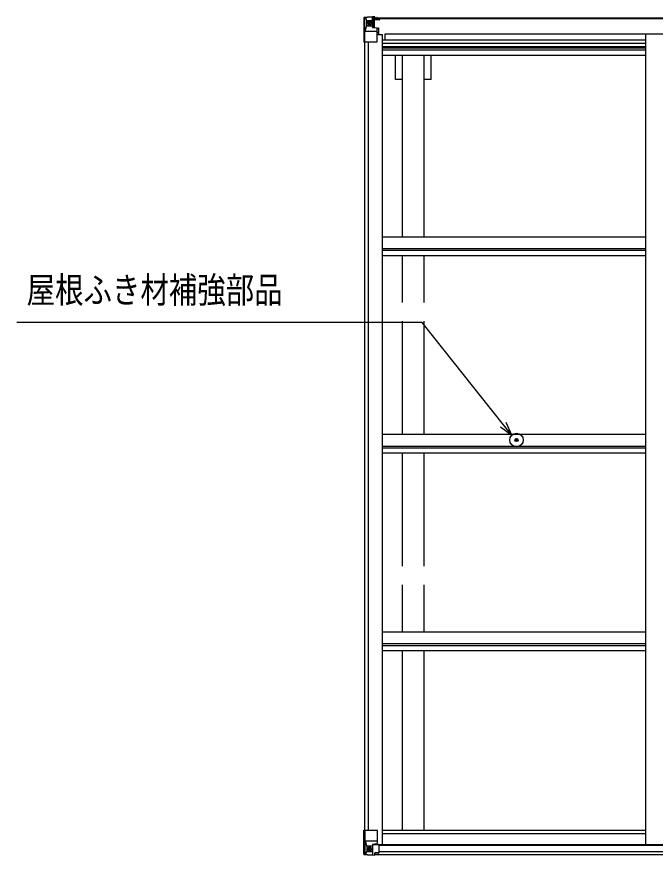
# Model space of a CAD drawing. Units: millimetres, scale not verified. Extents: x -8410 to 8410, y -5940 to 5940.
# Drawn here: x -1766 to -150, y 1018 to 3141 of the extents above; entities that cross this region are included whole.
import ezdxf
from ezdxf.enums import TextEntityAlignment as Align

# ---------------------------------------------------------------- set-up
doc = ezdxf.new("R2010")
doc.units = ezdxf.units.MM
doc.header["$LTSCALE"] = 30
for name, color, linetype in [('0-4_YKK_13', 4, 'Continuous'), ('0-5_YKK_A1', 4, 'Continuous'), ('0-6_YKK_D', 6, 'Continuous')]:
    doc.layers.add(name, color=color, linetype=linetype)
doc.styles.add('ＭＳ ゴシック', font='')
doc.styles.get('ＭＳ ゴシック').set_extended_font_data('MS Gothic')

msp = doc.modelspace()

# ---------------------------------------------------------------- linework, layer by layer
at = {"layer": '0-4_YKK_13'}
for p, q in [((-888.28, 3138.05), (-888.28, 3138.01)), ((-887.34, 3139.06), (-887.34, 3139.06)), ((-887.34, 3139.01), (-887.34, 3139.05)), ((-878.37, 3139.44), (-886.3, 3138.97)), ((-885.44, 3138), (-885.44, 3137.93)), ((-885.44, 3077.34), (-885.44, 3137.93)), ((-881.47, 3134.55), (-884.2, 3138.22)), ((-880.61, 3131.05), (-878.28, 3131.11)), ((-880.61, 3117.57), (-880.61, 3131.05)), ((-866.28, 3140.23), (-878.28, 3139.45)), ((-878.28, 3131.1), (-866.28, 3131.1)), ((-872.8, 3123.9), (-872.8, 3122.94)), ((-867.28, 3131.1), (-866.28, 3131.1)), ((-859.78, 3140.74), (-866.28, 3140.34)), ((-866.28, 3114.25), (-866.28, 3140.34)), ((-866.28, 3139.46), (-859.78, 3139.86)), ((-864.78, 3134.64), (-866.28, 3134.64)), ((-864.78, 3131.1), (-866.28, 3131.1)), ((-859.78, 3138.93), (-864.78, 3138.84)), ((-864.28, 3134.28), (-864.78, 3134.28)), ((-860.78, 3129.35), (-864.78, 3129.35)), ((-860.78, 3121.14), (-864.78, 3121.14)), ((-864.67, 3132.98), (-860.78, 3132.98)), ((-864.29, 3133.18), (-864.29, 3133.35)), ((-864.29, 3133.35), (-864.28, 3133.35)), ((-864.28, 3135.3), (-864.28, 3133.35)), ((-856.28, 3135.3), (-864.28, 3135.3)), ((-856.28, 3135.28), (-864.28, 3135.28)), ((-854.28, 3133.44), (-864.28, 3133.35)), ((-860.78, 3113.24), (-860.78, 3133.21)), ((-859.78, 3139.86), (-859.78, 3140.74)), ((-859.78, 3139.34), (-859.78, 3139.86)), ((-859.78, 3139.34), (-859.78, 3138.93)), ((-859.78, 3138.93), (-859.78, 3138.11)), ((-854.78, 3138.54), (-854.78, 3138.11)), ((-854.48, 3138.54), (-854.78, 3138.54)), ((-854.48, 3138.54), (-852.79, 3138.11)), ((-854.28, 3135.04), (-849.28, 3135.04)), ((-854.28, 3133.44), (-854.28, 3135.04)), ((-849.28, 3135.97), (-849.28, 3135.04)), ((-849.28, 3135.04), (-848.28, 3135.04)), ((-848.28, 3135.04), (-848.28, 3135.97)), ((-848.28, 3135.04), (-848.28, 3133.48)), ((-848.28, 3133.36), (-848.28, 3133.48)), ((-884.89, 3104.23), (-880.75, 3116.31)), ((-884.89, 3104.23), (-878.28, 3104.01)), ((-878.28, 3117.54), (-880.61, 3117.57)), ((-878.28, 3117.54), (-866.28, 3117.54)), ((-878.28, 3117.54), (-878.28, 3117.54)), ((-878.28, 3104.01), (-854.28, 3104.01)), ((-864.78, 3117.54), (-866.28, 3117.54)), ((-865.46, 3113.99), (-855.11, 3112.33)), ((-865.46, 3113.35), (-865.46, 3113.99)), ((-855.11, 3111.7), (-865.46, 3113.35)), ((-855.11, 3112.33), (-855.11, 3111.7)), ((-854.83, 3112.26), (-850.78, 3112.22)), ((-854.28, 3078.34), (-854.28, 3111.44)), ((-849.78, 3100.34), (-854.28, 3100.34)), ((-849.78, 3112.21), (-850.78, 3112.22)), ((-850.78, 3110.49), (-849.78, 3110.49)), ((-849.78, 3096), (-849.78, 3112.21)), ((-885.44, 3077.34), (-855.28, 3077.34)), ((-503.7, 2069.69), (-502.6, 2069.7)), ((-503.7, 2068.69), (-502.6, 2068.67)), ((-502.6, 2069.7), (-502.08, 2069.81)), ((-502.6, 2068.67), (-502.08, 2068.57)), ((-501.98, 2070.32), (-502.08, 2069.81)), ((-501.98, 2068.05), (-502.08, 2068.57)), ((-501.96, 2071.43), (-501.98, 2070.32)), ((-501.96, 2066.94), (-501.98, 2068.05)), ((-500.96, 2071.43), (-500.94, 2070.32)), ((-500.96, 2066.94), (-500.94, 2068.05)), ((-500.94, 2070.32), (-500.84, 2069.81)), ((-500.94, 2068.05), (-500.84, 2068.57)), ((-500.32, 2069.7), (-500.84, 2069.81)), ((-500.32, 2068.67), (-500.84, 2068.57)), ((-499.21, 2069.69), (-500.32, 2069.7)), ((-499.21, 2068.69), (-500.32, 2068.67)), ((-888.28, 1081.37), (-855.28, 1081.37)), ((-888.28, 1020.66), (-888.28, 1081.37)), ((-885.44, 1081.37), (-885.44, 1020.78)), ((-854.28, 1080.37), (-854.28, 1047.27)), ((-884.89, 1054.48), (-878.28, 1054.7)), ((-884.89, 1054.48), (-880.75, 1042.4)), ((-878.28, 1041.17), (-880.61, 1041.14)), ((-880.61, 1041.14), (-880.61, 1027.66)), ((-878.28, 1054.7), (-854.28, 1054.7)), ((-878.28, 1041.17), (-878.28, 1041.17)), ((-866.28, 1041.17), (-878.28, 1041.17)), ((-866.28, 1045.15), (-859.78, 1045.15)), ((-866.28, 1045.15), (-866.28, 1018.37)), ((-855.11, 1047.01), (-865.46, 1045.36)), ((-865.46, 1045.36), (-865.46, 1045.15)), ((-862.76, 1045.15), (-855.11, 1046.38)), ((-859.78, 1045.15), (-850.78, 1045.12)), ((-855.11, 1046.38), (-855.11, 1047.01)), ((-849.78, 1044.21), (-849.78, 1024.06)), ((-887.34, 1019.7), (-887.34, 1019.65)), ((-878.37, 1019.27), (-886.3, 1019.74)), ((-885.44, 1020.71), (-885.44, 1020.78)), ((-881.47, 1024.16), (-884.2, 1020.49)), ((-880.61, 1027.66), (-878.28, 1027.61)), ((-878.28, 1027.61), (-866.28, 1027.61)), ((-866.28, 1018.48), (-878.28, 1019.26)), ((-873.76, 1034.81), (-873.76, 1035.77)), ((-859.78, 1017.97), (-859.78, 1023.91)), ((-850.78, 1023.34), (-859.78, 1023.29))]:
    msp.add_line(p, q, dxfattribs=at)
for points in [[(-888.28, 3138.01), (-888.28, 3077.34), (-885.44, 3077.34)], [(-887.34, 3139.06), (-878.28, 3139.61), (-866.28, 3140.34)], [(-874.72, 3124.86), (-875.68, 3124.86), (-875.68, 3125.82), (-874.72, 3125.82)], [(-873.76, 3126.78), (-873.76, 3127.74), (-872.8, 3127.74), (-872.8, 3126.78)], [(-872.8, 3122.94), (-873.76, 3122.94), (-873.76, 3123.9)], [(-871.84, 3125.82), (-870.88, 3125.82), (-870.88, 3124.86), (-871.84, 3124.86)], [(-859.78, 3139.34), (-864.78, 3139.34), (-864.78, 3113.88)], [(-849.28, 3133.32), (-864.28, 3133.18), (-864.29, 3133.18)], [(-864.28, 3134.28), (-856.28, 3134.28), (-856.28, 3135.97)], [(-854.28, 3133.44), (-854.28, 3133.43), (-848.28, 3133.48)], [(-850.78, 3112.22), (-850.78, 3110.49), (-854.28, 3110.47)], [(-887.34, 1019.65), (-878.28, 1019.1), (-859.78, 1017.97)], [(-874.72, 1032.89), (-875.68, 1032.89), (-875.68, 1033.85), (-874.72, 1033.85)], [(-873.76, 1035.77), (-872.8, 1035.77), (-872.8, 1034.81)], [(-872.8, 1031.93), (-872.8, 1030.97), (-873.76, 1030.97), (-873.76, 1031.93)], [(-871.84, 1033.85), (-870.88, 1033.85), (-870.88, 1032.89), (-871.84, 1032.89)], [(-849.78, 1024.06), (-849.79, 1023.95), (-859.78, 1023.91)]]:
    msp.add_lwpolyline(points, dxfattribs=at)
for centre, radius in [((-873.28, 3125.34), 5.3), ((-501.46, 2069.19), 17), ((-501.46, 2069.19), 4), ((-873.28, 1033.37), 5.3)]:
    msp.add_circle(centre, radius, dxfattribs=at)
for centre, radius, start, end in [((-887.28, 3138.06), 1, 93.50017, 180.00079), ((-887.28, 3138.05), 0.999, 93.4424, 179.95083), ((-887.28, 3138.01), 0.999, 93.4424, 179.95083), ((-886.13, 3151.66), 12.7, 269.24466, 275.10311), ((-884.16, 3138.05), 1.28, 131.17831, 182.45895), ((-874.72, 3126.78), 0.96, 270, 0), ((-874.72, 3123.9), 0.96, 0, 90), ((-871.84, 3126.78), 0.96, 180, 270), ((-871.84, 3123.9), 0.96, 90, 180), ((-864.28, 3135.8), 0.5, 179.99802, 269.99691), ((-864.28, 3135.78), 0.5, 180.00109, 270.00109), ((-864.28, 3132.85), 0.5, 90.52895, 180.04464), ((-864.27, 3132.67), 0.513, 91.88028, 181.04707), ((-849.14, 3141), 7.69, 268.96999, 276.43426), ((-865.35, 3114.92), 0.937, 182.32209, 263.26766), ((-865.35, 3114.28), 0.937, 182.32209, 263.26766), ((-855.22, 3111.4), 0.937, 2.32209, 83.26766), ((-855.22, 3110.77), 0.937, 2.32209, 83.26766), ((-855.28, 3078.34), 1, 270, 0), ((-501.46, 2069.19), 2.3, 167.44414, 192.55586), ((-501.46, 2069.19), 2.3, 77.44414, 102.55586), ((-501.46, 2069.19), 2.3, 257.44414, 282.55586), ((-501.46, 2069.19), 2.3, 347.44414, 12.55586), ((-855.28, 1080.37), 1, 0, 90), ((-865.35, 1044.43), 0.937, 96.73234, 129.06602), ((-855.22, 1047.94), 0.937, 276.73234, 357.67791), ((-855.22, 1047.31), 0.937, 276.73234, 357.67791), ((-887.28, 1020.7), 0.999, 180.04917, 266.5576), ((-887.28, 1020.66), 0.999, 180.04917, 266.5576), ((-887.28, 1020.65), 1, 179.99921, 266.49983), ((-886.13, 1007.05), 12.7, 84.89689, 90.75534), ((-884.16, 1020.66), 1.28, 177.54105, 228.82169), ((-874.72, 1034.81), 0.96, 270, 0), ((-874.72, 1031.93), 0.96, 0, 90), ((-871.84, 1034.81), 0.96, 180, 270), ((-871.84, 1031.93), 0.96, 90, 180)]:
    msp.add_arc(centre, radius, start, end, dxfattribs=at)
for centre, major_axis, ratio, start_param, end_param in [((-686.34, 3151.37), (201, 12.36), 0.060933, 3.1373463, 3.1378449), ((-885.34, 3139.13), (2, 0.12), 0.060933, 3.1378449, 4.2119296), ((-885.15, 3136.04), (-0.02, 3), 0.466854, 5.5234897, 6.1575023), ((-883.48, 3130.97), (0.03, 5), 0.573921, 4.7320603, 5.5159136), ((-960.03, 3131.1), (81.75, 0), 0.061163, 0, 0.0007725), ((-884.17, 3106.57), (0.85, 2.32), 0.403757, 2.3087461, 3.2744049), ((-882.02, 3117.6), (0, 3), 0.468246, 4.2703918, 4.7058971), ((-884.17, 1052.14), (0.85, -2.32), 0.403757, 3.0087805, 3.9744392), ((-882.02, 1041.11), (0, -3), 0.468246, 1.5772882, 2.0127935), ((-850.78, 1044.21), (1, -0.021), 0.906239, 0.0187047, 1.589501), ((-885.34, 1019.58), (2, -0.12), 0.060933, 2.0712557, 3.1453404), ((-686.34, 1007.34), (201, -12.36), 0.060933, 3.1453404, 3.145839), ((-885.15, 1022.67), (-0.02, -3), 0.466854, 0.125683, 0.7596956), ((-883.48, 1027.74), (0.03, -5), 0.573921, 0.7672717, 1.551125), ((-960.03, 1027.61), (81.75, 0), 0.061163, 6.2824128, 6.2831853), ((-850.78, 1024.05), (1, 0.012), 0.707053, 4.7036637, 6.124411)]:
    msp.add_ellipse(centre, major_axis=major_axis, ratio=ratio, start_param=start_param, end_param=end_param, dxfattribs=at)
at = {"layer": '0-5_YKK_A1'}
for p, q in [((-864.78, 3138.11), (1280.22, 3138.11)), ((-864.78, 3135.97), (1280.22, 3135.97)), ((-854.28, 3096), (-841.28, 3096)), ((-841.28, 3096), (-841.28, 1045.35)), ((-841.28, 3082.31), (-175.28, 3082.31)), ((-833.78, 3082.31), (-833.78, 3097.83)), ((-833.78, 3097.83), (1249.22, 3097.83)), ((-175.28, 3097.81), (-175.28, 1045.35)), ((-886.28, 3077.34), (-886.28, 1081.37)), ((-876.58, 3077.34), (-876.58, 1081.37)), ((-841.28, 3073.92), (-175.28, 3073.92)), ((-841.28, 3065.72), (-175.28, 3065.72)), ((-841.28, 3061.79), (-175.28, 3061.79)), ((-841.28, 3056.71), (-175.28, 3056.71)), ((-841.28, 3043.71), (-175.28, 3043.71)), ((-807.48, 2982.11), (-807.48, 3043.71)), ((-789.78, 2583.95), (-789.78, 3043.71)), ((-734.78, 2583.95), (-734.78, 3043.71)), ((-717.08, 2982.11), (-717.08, 3043.71)), ((-789.78, 2982.11), (-807.48, 2982.11)), ((-717.08, 2982.11), (-734.78, 2982.11)), ((-841.25, 2583.95), (-175.28, 2583.95)), ((-841.25, 2554.21), (-175.28, 2554.21)), ((-841.25, 2549.67), (-175.28, 2549.67)), ((-841.25, 2536.66), (-175.28, 2536.66)), ((-789.78, 2417.05), (-789.78, 2536.66)), ((-734.78, 2417.05), (-734.78, 2536.66)), ((-789.78, 2083.71), (-789.78, 2369.76)), ((-734.78, 2083.71), (-734.78, 2369.76)), ((-841.25, 2083.71), (-175.28, 2083.71)), ((-841.25, 2053.97), (-175.28, 2053.97)), ((-841.25, 2049.42), (-175.28, 2049.42)), ((-841.25, 2036.41), (-175.28, 2036.41)), ((-789.78, 1750.06), (-789.78, 2036.41)), ((-734.78, 1750.06), (-734.78, 2036.41)), ((-789.78, 1583.46), (-789.78, 1702.76)), ((-734.78, 1583.46), (-734.78, 1702.76)), ((-841.25, 1583.46), (-175.28, 1583.46)), ((-841.25, 1553.72), (-175.28, 1553.72)), ((-841.25, 1549.18), (-175.28, 1549.18)), ((-841.25, 1536.17), (-175.28, 1536.17)), ((-789.78, 1081.52), (-789.78, 1536.17)), ((-734.78, 1081.52), (-734.78, 1536.17)), ((-841.28, 1081.52), (-175.28, 1081.52)), ((-841.28, 1073.17), (-175.28, 1073.17)), ((-861.55, 1045.35), (1276.98, 1045.35)), ((-849.78, 1043.08), (1265.22, 1043.08)), ((-859.78, 1019.57), (1275.22, 1019.57)), ((-849.78, 1027.47), (1265.22, 1027.47))]:
    msp.add_line(p, q, dxfattribs=at)
at = {"layer": '0-6_YKK_D'}
for points in [[(-513.29, 2081.39), (-534.48, 2107.98), (-740.49, 2366.36), (-1766.45, 2366.36)], [(-541.61, 2102.3), (-513.29, 2081.39), (-527.36, 2113.66)]]:
    msp.add_lwpolyline(points, dxfattribs=at)

# ---------------------------------------------------------------- texts
at = {"layer": '0-6_YKK_D', "style": 'ＭＳ ゴシック', "width": 0.8}
msp.add_text('屋根ふき材補強部品', height=65.98, dxfattribs=at).set_placement((-1741.48, 2396.34), align=Align.BOTTOM_LEFT)

doc.saveas('drawing.dxf')
